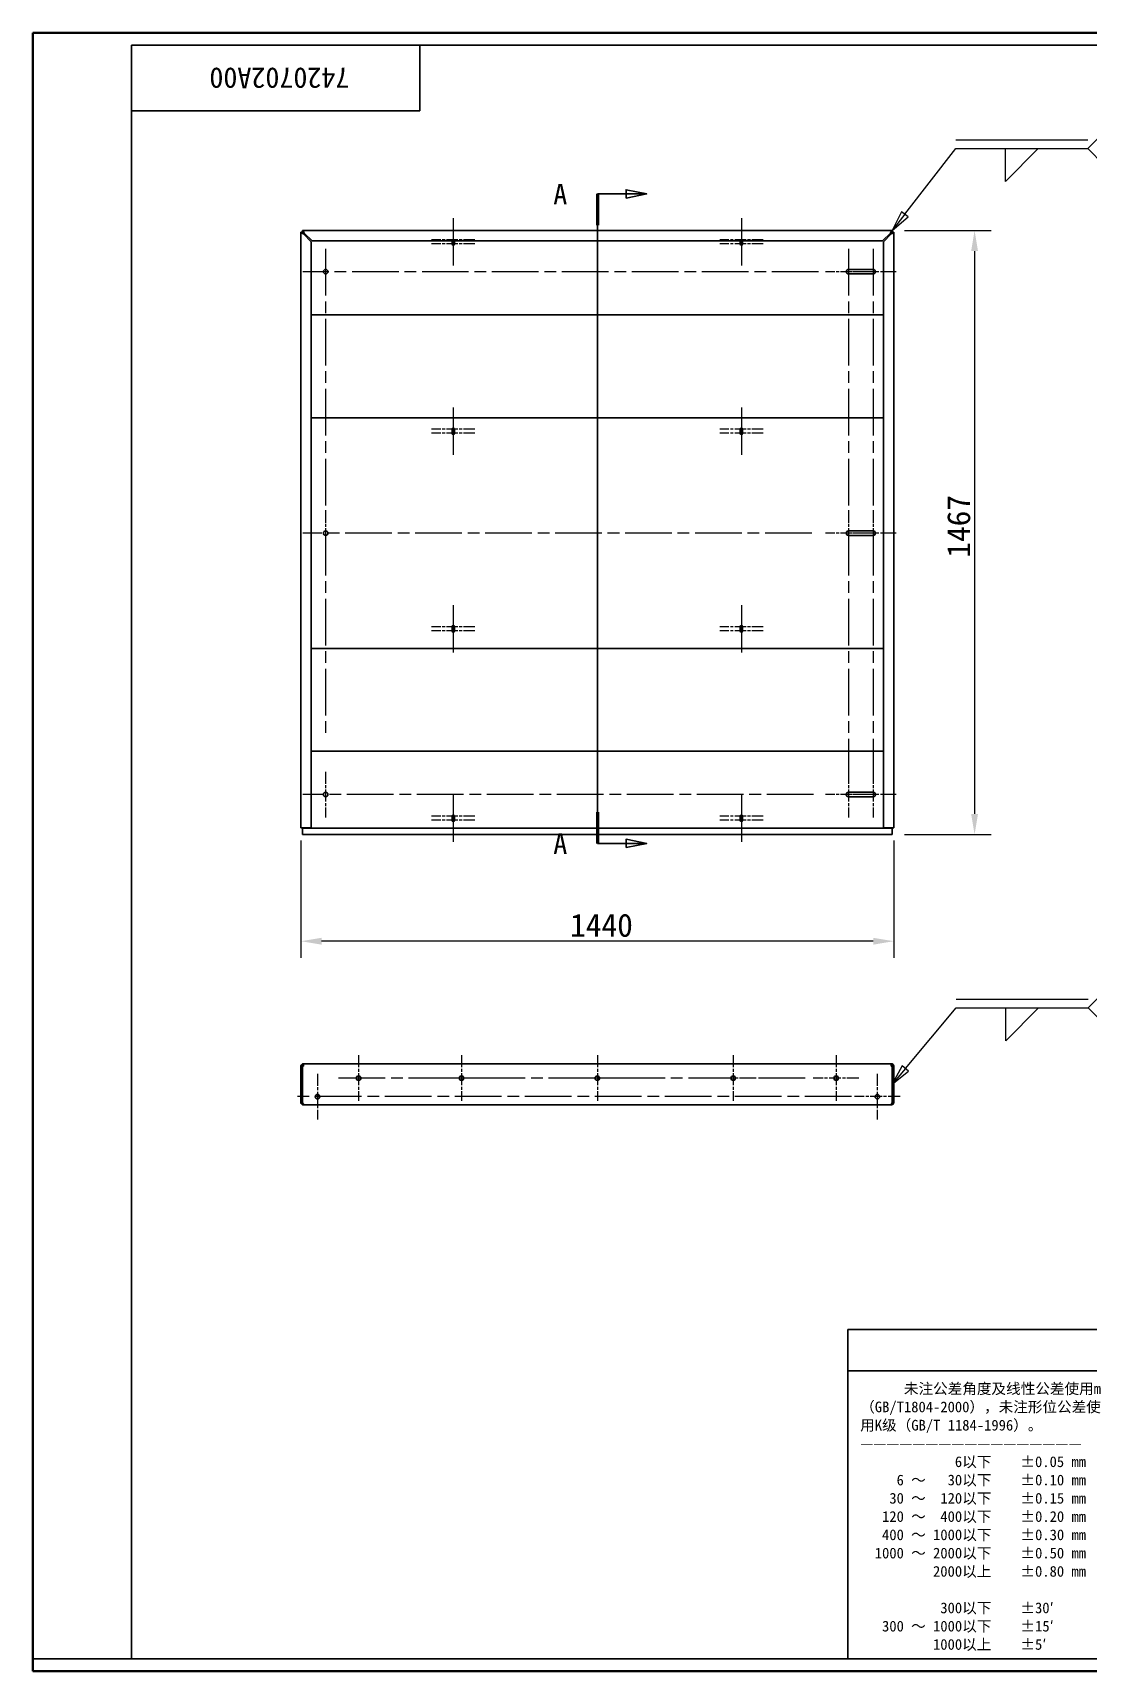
# Model space of a CAD drawing. Header units: millimetres. Extents: x 120 to 5830, y 110 to 4090.
# Drawn here: x 120 to 2684, y 110 to 4090 of the extents above; entities that cross this region are included whole.
import ezdxf
from ezdxf.enums import TextEntityAlignment as Align

# ---------------------------------------------------------------- set-up
doc = ezdxf.new("R2010")
doc.units = ezdxf.units.MM
doc.header["$LTSCALE"] = 20
doc.linetypes.add('CHAIN', pattern=[0.3543, 0.2362, -0.0295, 0.0591, -0.0295])
doc.linetypes.add('DASHED', pattern=[0.2067, 0.1654, -0.0413])
for name, color, linetype, lineweight in [('1', 7, 'Continuous', 18), ('可见 (ISO)', 7, 'Continuous', 25), ('图框 (ISO)', 7, 'Continuous', 35), ('标题 (ISO)', 7, 'Continuous', 25)]:
    doc.layers.add(name, color=color, linetype=linetype, lineweight=lineweight)
for name, color, linetype, lineweight, true_color in [('中心标记 (ISO)', 1, 'CHAIN', 18, 0xff0000), ('剖切线 (ISO)', 7, 'CHAIN', 25, 0x008000), ('尺寸 (ISO)', 7, 'Continuous', 18, 0x008000), ('符号 (ISO)', 7, 'Continuous', 18, 0x008000)]:
    doc.layers.add(name, color=color, linetype=linetype, lineweight=lineweight, true_color=true_color)
doc.styles.add('HZ_33', font='simfang.ttf')
doc.styles.add('文本样式164', font='SimSun.ttf')
doc.styles.add('文本样式165', font='SimSun.ttf')
doc.styles.add('文本样式74', font='SimSun.ttf')
doc.styles.add('最新国标', font='simfang.ttf')
doc.styles.add('注释文本 (ISO)', font='simfang.ttf')
doc.dimstyles.new('默认 (GB)', dxfattribs={"dimscale": 20, "dimtxt": 2.8, "dimasz": 2.5, "dimexe": 2, "dimexo": 1.5, "dimgap": 0.5, "dimtad": 1, "dimtoh": 1, "dimdsep": 46, "dimtxsty": '最新国标', "dimcen": 0.09, "dimdle": 10, "dimclrd": 256, "dimclre": 256, "dimclrt": 256, "dimaunit": 1, "dimadec": 3, "dimazin": 2, "dimtfac": 0.535714, "dimtdec": 3, "dimtmove": 0, "dimatfit": 3, "dimfxl": 0, "dimtolj": 1, "dimlwd": -1, "dimlwe": -1, "dimarcsym": 0})

# ---------------------------------------------------------------- blocks, each defined once
blk = doc.blocks.new('图框 最新国标')
at = {"layer": '图框 (ISO)'}
for p, q in [((6, 7), (6, 204.5)), ((6, 204.5), (291.5, 204.5)), ((6, 7), (6, 5.5)), ((6, 7), (6, 5.5)), ((291.5, 5.5), (6, 5.5))]:
    blk.add_line(p, q, dxfattribs=at)
at = {"layer": '图框 (ISO)', "color": 7, "linetype": 'Continuous', "lineweight": 25}
for p, q in [((18, 203), (290, 203)), ((18, 7), (18, 203)), ((18, 203), (290, 203)), ((53, 203), (53, 195)), ((53, 195), (18, 195)), ((290, 7), (6, 7)), ((290, 7), (18, 7))]:
    blk.add_line(p, q, dxfattribs=at)
at = {"layer": '图框 (ISO)', "style": '文本样式74'}
blk.add_attdef('零件代号_001', (44.46, 200.25), '', height=2.5, rotation=180, dxfattribs=at)
blk = doc.blocks.new('标题栏 副本 最新国标')
at = {"layer": '标题 (ISO)'}
for p, q in [((381.98, -183.84), (196.98, -183.84)), ((196.98, -183.84), (196.98, -223.84)), ((254.48, -183.84), (254.48, -188.84)), ((269.48, -183.84), (269.48, -188.84)), ((281.48, -188.09), (281.48, -184.59)), ((281.48, -184.59), (286.48, -185.34)), ((289.48, -183.84), (289.48, -188.84)), ((381.98, -223.84), (381.98, -183.84)), ((383.48, -183.84), (383.48, -225.34)), ((286.48, -185.34), (286.48, -187.34)), ((196.98, -188.84), (381.98, -188.84)), ((232.98, -188.84), (232.98, -223.84)), ((286.48, -187.34), (281.48, -188.09)), ((321.98, -188.84), (321.98, -223.84)), ((321.98, -193.84), (381.98, -193.84)), ((321.98, -198.84), (381.98, -198.84)), ((351.98, -198.84), (351.98, -208.84)), ((321.98, -203.84), (232.98, -203.84)), ((321.98, -203.84), (381.98, -203.84)), ((321.98, -208.84), (381.98, -208.84)), ((321.98, -218.84), (381.98, -218.84)), ((196.98, -223.84), (381.98, -223.84)), ((383.48, -225.34), (196.98, -225.34))]:
    blk.add_line(p, q, dxfattribs=at)
at = {"layer": '标题 (ISO)', "linetype": 'CHAIN', "ltscale": 5.000333}
blk.add_line((274.98, -184.09), (274.98, -188.59), dxfattribs=at)
at = {"layer": '标题 (ISO)', "linetype": 'CHAIN', "ltscale": 15.834605}
blk.add_line((272.73, -186.34), (286.98, -186.34), dxfattribs=at)
at = {"layer": '标题 (ISO)'}
for radius in [1.75, 1]:
    blk.add_circle((274.98, -186.34), radius, dxfattribs=at)
at = {"layer": '1', "style": '文本样式164'}
for s, p in [('材 料', (299.48, -186.34)), ('UNIT: mm', (261.98, -186.34)), ('设 计', (327.98, -191.34)), ('制 图', (327.98, -196.34)), ('比 例', (327.98, -201.34)), ('重 量', (357.98, -201.34)), ('共 3  张', (336.98, -206.34)), ('第 1  张', (366.98, -206.34))]:
    blk.add_text(s, height=2, dxfattribs=at).set_placement(p, align=Align.MIDDLE_CENTER)
at = {"layer": '标题 (ISO)', "style": '注释文本 (ISO)'}
for s, insert, char_height, attachment_point, line_spacing_factor in [('\\fSimSun|b0|i0;{\\H1.3000;      未注公差角度及线性公差使用m\\P}\\fSimSun|b0|i0;{\\H1.3000;（GB/T1804-2000），未注形位公差使\\P}\\fSimSun|b0|i0;{\\H1.3000;用K级（GB/T 1184-1996）。\\P}\\fSimSun|b0|i0;{\\H1.3000;—————————————————\\P}\\fSimSun|b0|i0;{\\H1.3000;             6以下    ±0.05 mm\\P}\\fSimSun|b0|i0;{\\H1.3000;     6 ～   30以下    ±0.10 mm\\P}\\fSimSun|b0|i0;{\\H1.3000;    30 ～  120以下    ±0.15 mm\\P}\\fSimSun|b0|i0;{\\H1.3000;   120 ～  400以下    ±0.20 mm\\P}\\fSimSun|b0|i0;{\\H1.3000;   400 ～ 1000以下    ±0.30 mm\\P}\\fSimSun|b0|i0;{\\H1.3000;  1000 ～ 2000以下    ±0.50 mm\\P}\\fSimSun|b0|i0;{\\H1.3000;          2000以上    ±0.80 mm\\P}\\fSimSun|b0|i0;{\\H1.3000;\\P}\\fSimSun|b0|i0;{\\H1.3000;           300以下    ±30′\\P}\\fSimSun|b0|i0;{\\H1.3000;   300 ～ 1000以下    ±15′\\P}\\fSimSun|b0|i0;{\\H1.3000;          1000以上    ±5′}', (198.48, -206.63), 1.3, 4, 1.023913), ('{\\fMicrosoft YaHei|b0|i0|c134|p34;\\H1.75x;蓝探科工业自动化（江苏）有限公司\\P\\fArial|b0|i0|c0|p34;\\H0.71429x;Lantech Industrial Automation (Jiangsu) Co., Ltd\\fFangSong|b0|i0|c134|p49;.\\H1.15195x; }', (277.48, -213.84), 2, 5, 0.978695)]:
    blk.add_mtext(s, dxfattribs=dict(at, insert=insert, char_height=char_height, attachment_point=attachment_point, line_spacing_factor=line_spacing_factor))
at = {"layer": '标题 (ISO)', "attachment_point": 5, "style": '注释文本 (ISO)'}
for s, insert, char_height in [('\\fFangSong|b0|i0;LIA023', (357.98, -196.34), 2), ('\\fFangSong|b0|i0;零件号', (327.98, -211.84), 2), ('\\fSimSun|b0|i0;{\\H1.6000;未经蓝探科事先书面同意，严禁复制或发布此文件。}', (351.98, -221.34), 1.6)]:
    blk.add_mtext(s, dxfattribs=dict(at, insert=insert, char_height=char_height))
at = {"layer": '标题 (ISO)', "style": '注释文本 (ISO)'}
blk.add_attdef('材料', text='', height=2, dxfattribs=at).set_placement((324.48, -186.34), align=Align.MIDDLE_CENTER)
at = {"layer": '标题 (ISO)'}
for tag, p, height, style in [('设计人_001', (349.92, -192.16), 2, '注释文本 (ISO)'), ('库存编号_001', (267.5, -198.13), 3.5, '文本样式165'), ('视图比例_001', (340.69, -202.33), 2, '注释文本 (ISO)'), ('质量\\P3;_001', (371.53, -202.3), 2, '注释文本 (ISO)'), ('零件代号_001', (345.44, -215.59), 3.5, '文本样式165')]:
    blk.add_attdef(tag, p, '', height=height, dxfattribs=dict(at, style=style))
blk = doc.blocks.new('二维转换剖视图0')
at = {"layer": '剖切线 (ISO)', "linetype": 'Continuous'}
for p, q in [((80.57, 184.93), (78.07, 185.43)), ((78.07, 185.43), (78.07, 184.43)), ((74.57, 184.93), (78.07, 184.93)), ((78.07, 184.93), (80.57, 184.93)), ((78.07, 184.43), (80.57, 184.93)), ((74.57, 106.05), (78.07, 106.05)), ((80.57, 106.05), (78.07, 106.55)), ((78.07, 106.55), (78.07, 105.55)), ((78.07, 106.05), (80.57, 106.05)), ((78.07, 105.55), (80.57, 106.05))]:
    blk.add_line(p, q, dxfattribs=at)
at = {"layer": '剖切线 (ISO)', "linetype": 'CHAIN', "ltscale": 16.305273}
blk.add_line((74.57, 184.93), (74.57, 106.05), dxfattribs=at)
at = {"layer": '剖切线 (ISO)', "linetype": 'Continuous', "lineweight": 50}
for p, q in [((74.57, 184.93), (74.57, 181.15)), ((74.57, 109.83), (74.57, 106.05))]:
    blk.add_line(p, q, dxfattribs=at)
at = {"layer": '剖切线 (ISO)', "linetype": 'Continuous', "flags": 128}
for points in [[(78.07, 184.43), (80.57, 184.93), (78.07, 185.43), (78.07, 184.43)], [(78.07, 105.55), (80.57, 106.05), (78.07, 106.55), (78.07, 105.55)]]:
    blk.add_lwpolyline(points, dxfattribs=at)
at = {"layer": '剖切线 (ISO)'}
for points in [[(78.07, 184.43), (80.57, 184.93), (78.07, 185.43), (78.07, 184.43)], [(78.07, 105.55), (80.57, 106.05), (78.07, 106.55), (78.07, 105.55)]]:
    blk.add_solid(points, dxfattribs=at)
at = {"layer": '剖切线 (ISO)', "char_height": 2.5, "attachment_point": 7, "style": 'HZ_33'}
for insert in [(69.22, 183.65), (69.22, 104.77)]:
    blk.add_mtext('A', dxfattribs=dict(at, insert=insert))
blk = doc.blocks.new('*D12')
at = {"layer": 'Defpoints', "color": 0, "transparency": 16777216}
for p in [(2207.8, 3609.6), (2207.8, 2142.6), (2407.8, 2142.6)]:
    blk.add_point(p, dxfattribs=at)
at = {"layer": '尺寸 (ISO)', "color": 116, "true_color": 0x00803f, "transparency": 16777216}
for p, q in [((2237.8, 3609.6), (2447.8, 3609.6)), ((2407.8, 3559.6), (2407.8, 2192.6)), ((2237.8, 2142.6), (2447.8, 2142.6))]:
    blk.add_line(p, q, dxfattribs=at)
for points in [[(2399.4, 3559.6), (2416.1, 3559.6), (2407.8, 3609.6)], [(2399.4, 2192.6), (2416.1, 2192.6), (2407.8, 2142.6)]]:
    blk.add_solid(points, dxfattribs=at)
at = {"layer": '尺寸 (ISO)', "transparency": 16777216, "insert": (2369.5, 2891.1), "char_height": 56, "attachment_point": 5, "rotation": 90, "style": '最新国标'}
blk.add_mtext('\\A1;1467', dxfattribs=at)
blk = doc.blocks.new('*D13')
at = {"layer": 'Defpoints', "color": 0, "transparency": 16777216}
for p in [(771.5, 2158.3), (2211.5, 2158.3), (771.5, 1883.3)]:
    blk.add_point(p, dxfattribs=at)
at = {"layer": '尺寸 (ISO)', "color": 116, "true_color": 0x00803f, "transparency": 16777216}
for p, q in [((771.5, 2128.3), (771.5, 1843.3)), ((2211.5, 2128.3), (2211.5, 1843.3)), ((2161.5, 1883.3), (821.5, 1883.3))]:
    blk.add_line(p, q, dxfattribs=at)
for points in [[(821.5, 1891.6), (821.5, 1874.9), (771.5, 1883.3)], [(2161.5, 1891.6), (2161.5, 1874.9), (2211.5, 1883.3)]]:
    blk.add_solid(points, dxfattribs=at)
at = {"layer": '尺寸 (ISO)', "transparency": 16777216, "insert": (1501.5, 1921.6), "char_height": 56, "attachment_point": 5, "style": '最新国标'}
blk.add_mtext('\\A1;1440', dxfattribs=at)
blk = doc.blocks.new('焊接符号标识符5')
at = {"layer": '符号 (ISO)', "linetype": 'DASHED', "ltscale": 12.901145}
blk.add_line((118.13, 191.48), (134.13, 191.48), dxfattribs=at)
at = {"layer": '符号 (ISO)'}
for p, q in [((134.13, 190.43), (136.13, 192.43)), ((111.92, 182.45), (118.13, 190.43)), ((118.13, 190.43), (134.13, 190.43)), ((124.13, 190.43), (128.13, 190.43)), ((128.13, 190.43), (124.13, 186.43)), ((124.13, 186.43), (124.13, 190.43)), ((134.13, 190.43), (136.13, 188.43)), ((111.53, 182.76), (110.39, 180.48)), ((111.92, 182.45), (110.39, 180.48)), ((110.39, 180.48), (112.32, 182.15)), ((112.32, 182.15), (111.53, 182.76))]:
    blk.add_line(p, q, dxfattribs=at)
at = {"layer": '符号 (ISO)', "flags": 128}
blk.add_lwpolyline([(111.53, 182.76), (110.39, 180.48), (112.32, 182.15), (111.53, 182.76)], dxfattribs=at)
at = {"layer": '符号 (ISO)'}
blk.add_solid([(111.53, 182.76), (110.39, 180.48), (112.32, 182.15), (111.53, 182.76)], dxfattribs=at)
at = {"layer": '符号 (ISO)', "insert": (136.96, 189.05), "char_height": 2, "attachment_point": 7, "style": '注释文本 (ISO)'}
blk.add_mtext('满焊', dxfattribs=at)
blk = doc.blocks.new('焊接符号标识符6')
at = {"layer": '符号 (ISO)'}
for p, q in [((134.17, 86.07), (136.17, 88.07)), ((111.99, 78.7), (118.17, 86.07)), ((118.17, 86.07), (134.17, 86.07)), ((124.17, 86.07), (128.17, 86.07)), ((128.17, 86.07), (124.17, 82.07)), ((124.17, 82.07), (124.17, 86.07)), ((134.17, 86.07), (136.17, 84.07)), ((111.61, 79.02), (110.39, 76.79)), ((111.99, 78.7), (110.39, 76.79)), ((110.39, 76.79), (112.38, 78.38)), ((112.38, 78.38), (111.61, 79.02))]:
    blk.add_line(p, q, dxfattribs=at)
at = {"layer": '符号 (ISO)', "linetype": 'DASHED', "ltscale": 12.901145}
blk.add_line((118.17, 87.12), (134.17, 87.12), dxfattribs=at)
at = {"layer": '符号 (ISO)', "flags": 128}
blk.add_lwpolyline([(111.61, 79.02), (110.39, 76.79), (112.38, 78.38), (111.61, 79.02)], dxfattribs=at)
at = {"layer": '符号 (ISO)'}
blk.add_solid([(111.61, 79.02), (110.39, 76.79), (112.38, 78.38), (111.61, 79.02)], dxfattribs=at)
at = {"layer": '符号 (ISO)', "insert": (137, 84.69), "char_height": 2, "attachment_point": 7, "style": '注释文本 (ISO)'}
blk.add_mtext('满焊', dxfattribs=at)

msp = doc.modelspace()

# ---------------------------------------------------------------- linework, layer by layer
at = {"layer": '中心标记 (ISO)', "ltscale": 5.708728}
for p, q in [((1141.483, 3639.865), (1141.483, 3537.115)), ((1141.483, 3627.115), (1141.483, 3524.365)), ((1841.483, 3639.865), (1841.483, 3537.115)), ((1841.483, 3627.115), (1841.483, 3524.365)), ((1141.483, 3179.865), (1141.483, 3077.115)), ((1141.483, 3167.115), (1141.483, 3064.365)), ((1841.483, 3179.865), (1841.483, 3077.115)), ((1841.483, 3167.115), (1841.483, 3064.365)), ((1141.483, 2699.865), (1141.483, 2597.115)), ((1141.483, 2687.115), (1141.483, 2584.365)), ((1841.483, 2699.865), (1841.483, 2597.115)), ((1841.483, 2687.115), (1841.483, 2584.365)), ((1141.483, 2239.865), (1141.483, 2137.115)), ((1841.483, 2239.865), (1841.483, 2137.115)), ((1141.483, 2227.115), (1141.483, 2124.365)), ((1841.483, 2227.115), (1841.483, 2124.365))]:
    msp.add_line(p, q, dxfattribs=at)
at = {"layer": '中心标记 (ISO)', "ltscale": 5.861519}
for p, q in [((1194.233, 3587.115), (1088.733, 3587.115)), ((1894.233, 3587.115), (1788.733, 3587.115)), ((1194.233, 3577.115), (1088.733, 3577.115)), ((1894.233, 3577.115), (1788.733, 3577.115)), ((2151.483, 3509.615), (2045.983, 3509.615)), ((2216.983, 3509.615), (2111.483, 3509.615)), ((1194.233, 3127.115), (1088.733, 3127.115)), ((1194.233, 3117.115), (1088.733, 3117.115)), ((1894.233, 3127.115), (1788.733, 3127.115)), ((1894.233, 3117.115), (1788.733, 3117.115)), ((2151.483, 2874.615), (2045.983, 2874.615)), ((2216.983, 2874.615), (2111.483, 2874.615)), ((1194.233, 2647.115), (1088.733, 2647.115)), ((1194.233, 2637.115), (1088.733, 2637.115)), ((1894.233, 2647.115), (1788.733, 2647.115)), ((1894.233, 2637.115), (1788.733, 2637.115)), ((2151.483, 2239.615), (2045.983, 2239.615)), ((2216.983, 2239.615), (2111.483, 2239.615)), ((1194.233, 2187.115), (1088.733, 2187.115)), ((1194.233, 2177.115), (1088.733, 2177.115)), ((1894.233, 2187.115), (1788.733, 2187.115)), ((1894.233, 2177.115), (1788.733, 2177.115))]:
    msp.add_line(p, q, dxfattribs=at)
at = {"layer": '中心标记 (ISO)', "ltscale": 23.990969}
for p, q in [((831.483, 3565.115), (831.483, 2385.053)), ((2101.483, 3565.115), (2101.483, 2282.878)), ((2161.483, 3565.115), (2161.483, 2285.412)), ((2028.834, 3509.615), (775.983, 3509.615)), ((2012.335, 2874.615), (775.983, 2874.615)), ((2016.46, 2239.615), (775.983, 2239.615)), ((1996.114, 1550.737), (855.983, 1550.737)), ((2108.858, 1505.737), (755.983, 1505.737))]:
    msp.add_line(p, q, dxfattribs=at)
at = {"layer": '中心标记 (ISO)', "ltscale": 6.167101}
for p, q in [((831.483, 2930.115), (831.483, 2819.115)), ((2101.483, 2930.115), (2101.483, 2819.115)), ((2161.483, 2930.115), (2161.483, 2819.115)), ((831.483, 2295.115), (831.483, 2184.115)), ((2101.483, 2295.115), (2101.483, 2184.115)), ((2161.483, 2295.115), (2161.483, 2184.115)), ((911.483, 1606.237), (911.483, 1495.237)), ((1161.483, 1606.237), (1161.483, 1495.237)), ((1491.483, 1606.237), (1491.483, 1495.237)), ((1821.483, 1606.237), (1821.483, 1495.237)), ((2071.483, 1606.237), (2071.483, 1495.237)), ((811.483, 1561.237), (811.483, 1450.237)), ((2171.483, 1561.237), (2171.483, 1450.237)), ((1216.983, 1550.737), (1105.983, 1550.737)), ((1546.983, 1550.737), (1435.983, 1550.737)), ((1876.983, 1550.737), (1765.983, 1550.737)), ((2126.983, 1550.737), (2015.983, 1550.737)), ((2226.983, 1505.737), (2115.983, 1505.737))]:
    msp.add_line(p, q, dxfattribs=at)
at = {"layer": '可见 (ISO)'}
for p, q in [((771.483, 2158.322), (771.483, 3605.908)), ((771.483, 3605.908), (774.483, 3605.908)), ((775.19, 3609.615), (2207.776, 3609.615)), ((775.19, 3606.615), (775.19, 3609.615)), ((777.483, 3603.615), (775.427, 3603.615)), ((777.483, 3603.615), (777.483, 3605.67)), ((777.483, 3601.493), (796.483, 3582.493)), ((798.604, 3584.615), (779.604, 3603.615)), ((796.483, 3582.493), (796.483, 2158.322)), ((2184.361, 3584.615), (798.604, 3584.615)), ((1138.733, 3577.115), (1138.733, 3584.615)), ((1144.233, 3584.615), (1144.233, 3577.115)), ((1838.733, 3577.115), (1838.733, 3584.615)), ((1844.233, 3584.615), (1844.233, 3577.115)), ((2203.361, 3603.615), (2184.361, 3584.615)), ((2186.483, 3582.493), (2205.483, 3601.493)), ((2186.483, 2158.322), (2186.483, 3582.493)), ((2205.483, 3603.615), (2205.483, 3605.67)), ((2205.483, 3603.615), (2207.538, 3603.615)), ((2207.776, 3609.615), (2207.776, 3606.615)), ((2208.483, 3605.908), (2211.483, 3605.908)), ((2211.483, 3605.908), (2211.483, 2158.322)), ((2101.483, 3515.115), (2161.483, 3515.115)), ((2161.483, 3504.115), (2101.483, 3504.115)), ((796.483, 3404.615), (2186.483, 3404.615)), ((2186.483, 3154.615), (796.483, 3154.615)), ((1138.733, 3117.115), (1138.733, 3127.115)), ((1144.233, 3127.115), (1144.233, 3117.115)), ((1838.733, 3117.115), (1838.733, 3127.115)), ((1844.233, 3127.115), (1844.233, 3117.115)), ((2101.483, 2880.115), (2161.483, 2880.115)), ((2161.483, 2869.115), (2101.483, 2869.115)), ((1138.733, 2637.115), (1138.733, 2647.115)), ((1144.233, 2647.115), (1144.233, 2637.115)), ((1838.733, 2637.115), (1838.733, 2647.115)), ((1844.233, 2647.115), (1844.233, 2637.115)), ((796.483, 2594.615), (2186.483, 2594.615)), ((2186.483, 2344.615), (796.483, 2344.615)), ((2101.483, 2245.115), (2161.483, 2245.115)), ((2161.483, 2234.115), (2101.483, 2234.115)), ((771.483, 2158.322), (777.483, 2158.322)), ((775.19, 2157.615), (2207.776, 2157.615)), ((775.19, 2157.615), (775.19, 2151.615)), ((775.19, 2142.615), (775.19, 2151.615)), ((796.483, 2158.322), (777.483, 2158.322)), ((777.483, 2158.322), (777.483, 2157.615)), ((1138.733, 2177.115), (1138.733, 2187.115)), ((1144.233, 2187.115), (1144.233, 2177.115)), ((1838.733, 2177.115), (1838.733, 2187.115)), ((1844.233, 2187.115), (1844.233, 2177.115)), ((2205.483, 2158.322), (2186.483, 2158.322)), ((2205.483, 2158.322), (2211.483, 2158.322)), ((2205.483, 2158.322), (2205.483, 2157.615)), ((2207.776, 2151.615), (2207.776, 2157.615)), ((2207.776, 2151.615), (2207.776, 2142.615)), ((2207.776, 2142.615), (775.19, 2142.615)), ((771.483, 1579.737), (771.483, 1491.737)), ((774.483, 1579.737), (771.483, 1579.737)), ((774.483, 1579.737), (774.483, 1491.737)), ((775.19, 1579.737), (774.483, 1579.737)), ((775.19, 1579.737), (777.483, 1579.737)), ((775.19, 1491.737), (775.19, 1579.737)), ((777.483, 1585.737), (777.483, 1579.737)), ((777.483, 1585.737), (2205.483, 1585.737)), ((2205.483, 1579.737), (2205.483, 1585.737)), ((2205.483, 1579.737), (2207.776, 1579.737)), ((2207.776, 1579.737), (2207.776, 1491.737)), ((2208.483, 1579.737), (2207.776, 1579.737)), ((2208.483, 1579.737), (2208.483, 1491.737)), ((2208.483, 1579.737), (2211.483, 1579.737)), ((2211.483, 1491.737), (2211.483, 1579.737)), ((775.19, 1519.737), (774.483, 1519.737)), ((2208.483, 1519.737), (2207.776, 1519.737)), ((771.483, 1491.737), (774.483, 1491.737)), ((775.19, 1491.737), (775.19, 1489.802)), ((775.19, 1486.192), (775.19, 1485.737)), ((777.483, 1485.737), (775.19, 1485.737)), ((777.483, 1487.366), (777.483, 1485.737)), ((777.483, 1485.737), (779.604, 1485.737)), ((2203.361, 1485.737), (779.604, 1485.737)), ((2203.361, 1485.737), (2205.483, 1485.737)), ((2205.483, 1487.366), (2205.483, 1485.737)), ((2207.776, 1485.737), (2205.483, 1485.737)), ((2207.776, 1489.802), (2207.776, 1491.737)), ((2207.776, 1485.737), (2207.776, 1486.192)), ((2208.483, 1491.737), (2211.483, 1491.737))]:
    msp.add_line(p, q, dxfattribs=at)
for centre in [(831.483, 3509.615), (831.483, 2874.615), (831.483, 2239.615), (911.483, 1550.737), (1161.483, 1550.737), (1491.483, 1550.737), (1821.483, 1550.737), (2071.483, 1550.737), (811.483, 1505.737), (2171.483, 1505.737)]:
    msp.add_circle(centre, 5.5, dxfattribs=at)
for centre, radius, start, end in [((1141.483, 3577.115), 2.75, 180, 0), ((1841.483, 3577.115), 2.75, 180, 0), ((2101.483, 3509.615), 5.5, 90, 270), ((2161.483, 3509.615), 5.5, 270, 90), ((1141.483, 3127.115), 2.75, 0, 180), ((1141.483, 3117.115), 2.75, 180, 0), ((1841.483, 3127.115), 2.75, 0, 180), ((1841.483, 3117.115), 2.75, 180, 0), ((2101.483, 2874.615), 5.5, 90, 270), ((2161.483, 2874.615), 5.5, 270, 90), ((1141.483, 2647.115), 2.75, 0, 180), ((1141.483, 2637.115), 2.75, 180, 0), ((1841.483, 2647.115), 2.75, 0, 180), ((1841.483, 2637.115), 2.75, 180, 0), ((2101.483, 2239.615), 5.5, 90, 270), ((2161.483, 2239.615), 5.5, 270, 90), ((1141.483, 2187.115), 2.75, 0, 180), ((1841.483, 2187.115), 2.75, 0, 180), ((1141.483, 2177.115), 2.75, 180, 0), ((1841.483, 2177.115), 2.75, 180, 0), ((777.483, 1579.737), 6, 90, 180), ((777.483, 1579.737), 3, 90, 180), ((2205.483, 1579.737), 6, 0, 90), ((2205.483, 1579.737), 3, 0, 90)]:
    msp.add_arc(centre, radius, start, end, dxfattribs=at)
for points, knots in [([(771.483, 3605.908), (771.483, 3605.099), (772.27, 3604.291), (773.582, 3603.482), (774.658, 3602.819), (776.067, 3602.156), (777.483, 3601.493)], [0, 0, 0, 0, 0.86303039, 0.86303039, 0.86303039, 1.57079633, 1.57079633, 1.57079633, 1.57079633]), ([(774.483, 3605.908), (774.483, 3604.946), (775.051, 3603.985), (775.929, 3603.024), (776.395, 3602.513), (776.938, 3602.003), (777.483, 3601.493)], [0, 0, 0, 0, 1.02632188, 1.02632188, 1.02632188, 1.57079633, 1.57079633, 1.57079633, 1.57079633]), ([(779.604, 3603.615), (778.796, 3605.341), (777.987, 3607.051), (777.179, 3608.174), (776.516, 3609.094), (775.853, 3609.615), (775.19, 3609.615)], [0, 0, 0, 0, 0.86303039, 0.86303039, 0.86303039, 1.57079633, 1.57079633, 1.57079633, 1.57079633]), ([(775.19, 3606.615), (776.151, 3606.615), (777.113, 3606.047), (778.074, 3605.169), (778.584, 3604.703), (779.094, 3604.159), (779.604, 3603.615)], [0, 0, 0, 0, 1.02632188, 1.02632188, 1.02632188, 1.57079633, 1.57079633, 1.57079633, 1.57079633]), ([(2207.776, 3609.615), (2206.967, 3609.615), (2206.159, 3608.827), (2205.35, 3607.516), (2204.687, 3606.44), (2204.024, 3605.03), (2203.361, 3603.615)], [0, 0, 0, 0, 0.86303039, 0.86303039, 0.86303039, 1.57079633, 1.57079633, 1.57079633, 1.57079633]), ([(2207.776, 3606.615), (2206.814, 3606.615), (2205.853, 3606.047), (2204.892, 3605.169), (2204.382, 3604.703), (2203.872, 3604.159), (2203.361, 3603.615)], [0, 0, 0, 0, 1.02632188, 1.02632188, 1.02632188, 1.57079633, 1.57079633, 1.57079633, 1.57079633]), ([(2205.483, 3601.493), (2207.209, 3602.302), (2208.92, 3603.11), (2210.042, 3603.919), (2210.962, 3604.582), (2211.483, 3605.245), (2211.483, 3605.908)], [0, 0, 0, 0, 0.86303039, 0.86303039, 0.86303039, 1.57079633, 1.57079633, 1.57079633, 1.57079633]), ([(2208.483, 3605.908), (2208.483, 3604.946), (2207.915, 3603.985), (2207.037, 3603.024), (2206.571, 3602.513), (2206.027, 3602.003), (2205.483, 3601.493)], [0, 0, 0, 0, 1.02632188, 1.02632188, 1.02632188, 1.57079633, 1.57079633, 1.57079633, 1.57079633]), ([(771.483, 1491.737), (771.483, 1490.011), (772.27, 1488.3), (773.582, 1487.178), (774.658, 1486.257), (776.067, 1485.737), (777.483, 1485.737)], [0, 0, 0, 0, 0.86303039, 0.86303039, 0.86303039, 1.57079633, 1.57079633, 1.57079633, 1.57079633]), ([(774.483, 1491.737), (774.483, 1490.71), (775.051, 1489.702), (775.929, 1489.17), (776.136, 1489.045), (776.358, 1488.946), (776.588, 1488.874)], [0, 0, 0, 0, 1.02632188, 1.02632188, 1.02632188, 1.26792227, 1.26792227, 1.26792227, 1.26792227]), ([(779.604, 1485.737), (778.796, 1485.737), (777.987, 1486.524), (777.179, 1487.836), (776.516, 1488.911), (775.853, 1490.321), (775.19, 1491.737)], [0, 0, 0, 0, 0.86303039, 0.86303039, 0.86303039, 1.57079633, 1.57079633, 1.57079633, 1.57079633]), ([(2207.776, 1491.737), (2206.967, 1490.011), (2206.159, 1488.3), (2205.35, 1487.178), (2204.687, 1486.257), (2204.024, 1485.737), (2203.361, 1485.737)], [0, 0, 0, 0, 0.86303039, 0.86303039, 0.86303039, 1.57079633, 1.57079633, 1.57079633, 1.57079633]), ([(2205.483, 1485.737), (2207.209, 1485.737), (2208.92, 1486.524), (2210.042, 1487.836), (2210.962, 1488.911), (2211.483, 1490.321), (2211.483, 1491.737)], [0, 0, 0, 0, 0.86303039, 0.86303039, 0.86303039, 1.57079633, 1.57079633, 1.57079633, 1.57079633]), ([(2208.483, 1491.737), (2208.483, 1490.71), (2207.915, 1489.702), (2207.037, 1489.17), (2206.83, 1489.045), (2206.608, 1488.946), (2206.377, 1488.874)], [0, 0, 0, 0, 1.02632188, 1.02632188, 1.02632188, 1.26792227, 1.26792227, 1.26792227, 1.26792227])]:
    msp.add_open_spline(points, degree=3, knots=knots, dxfattribs=at)

# ---------------------------------------------------------------- block references
at = {"xscale": 20, "yscale": 20, "zscale": 20}
for name, p, values in [('图框 最新国标', (0, 0), {'零件代号_001': '7420702A00'}), ('标题栏 副本 最新国标', (-1839.651, 4616.886), {'零件代号_001': '7420702A00', '库存编号_001': '底层背板', '质量\\P3;_001': '无', '视图比例_001': '1:4', '设计人_001': 'zhengxiaobo'})]:
    msp.add_blockref(name, p, dxfattribs=at).add_auto_attribs(values)
at = {"layer": '剖切线 (ISO)', "xscale": 20, "yscale": 20, "zscale": 20}
msp.add_blockref('二维转换剖视图0', (0, 0), dxfattribs=at)
at = {"layer": '符号 (ISO)', "xscale": 20, "yscale": 20, "zscale": 20}
for name in ['焊接符号标识符5', '焊接符号标识符6']:
    msp.add_blockref(name, (0, 0), dxfattribs=at)

# ---------------------------------------------------------------- dimensions: what is measured, and where the dimension line sits
at = {"layer": '尺寸 (ISO)', "color": 116, "true_color": 0x00803f}
for base, p1, p2, angle, picture, middle in [((2407.776, 2142.615), (2207.776, 3609.615), (2207.776, 2142.615), 270, '*D12', (2407.776, 2891.115)), ((771.483, 1883.252), (2211.483, 2158.322), (771.483, 2158.322), 180, '*D13', (1501.483, 1883.252))]:
    dim = msp.add_linear_dim(base=base, p1=p1, p2=p2, angle=angle, dimstyle='默认 (GB)', override={"dimgap": 0.5, "dimtoh": 0, "dimdec": 2, "dimtol": 0, "dimlim": 0, "dimtp": 0, "dimtm": 0, "dimtdec": 3, "dimtofl": 0, "dimatfit": 1}, dxfattribs=at)
    dim.commit()
    dim.dimension.update_dxf_attribs({"geometry": picture, "text_midpoint": middle, "dimtype": 160})

doc.saveas('drawing.dxf')
